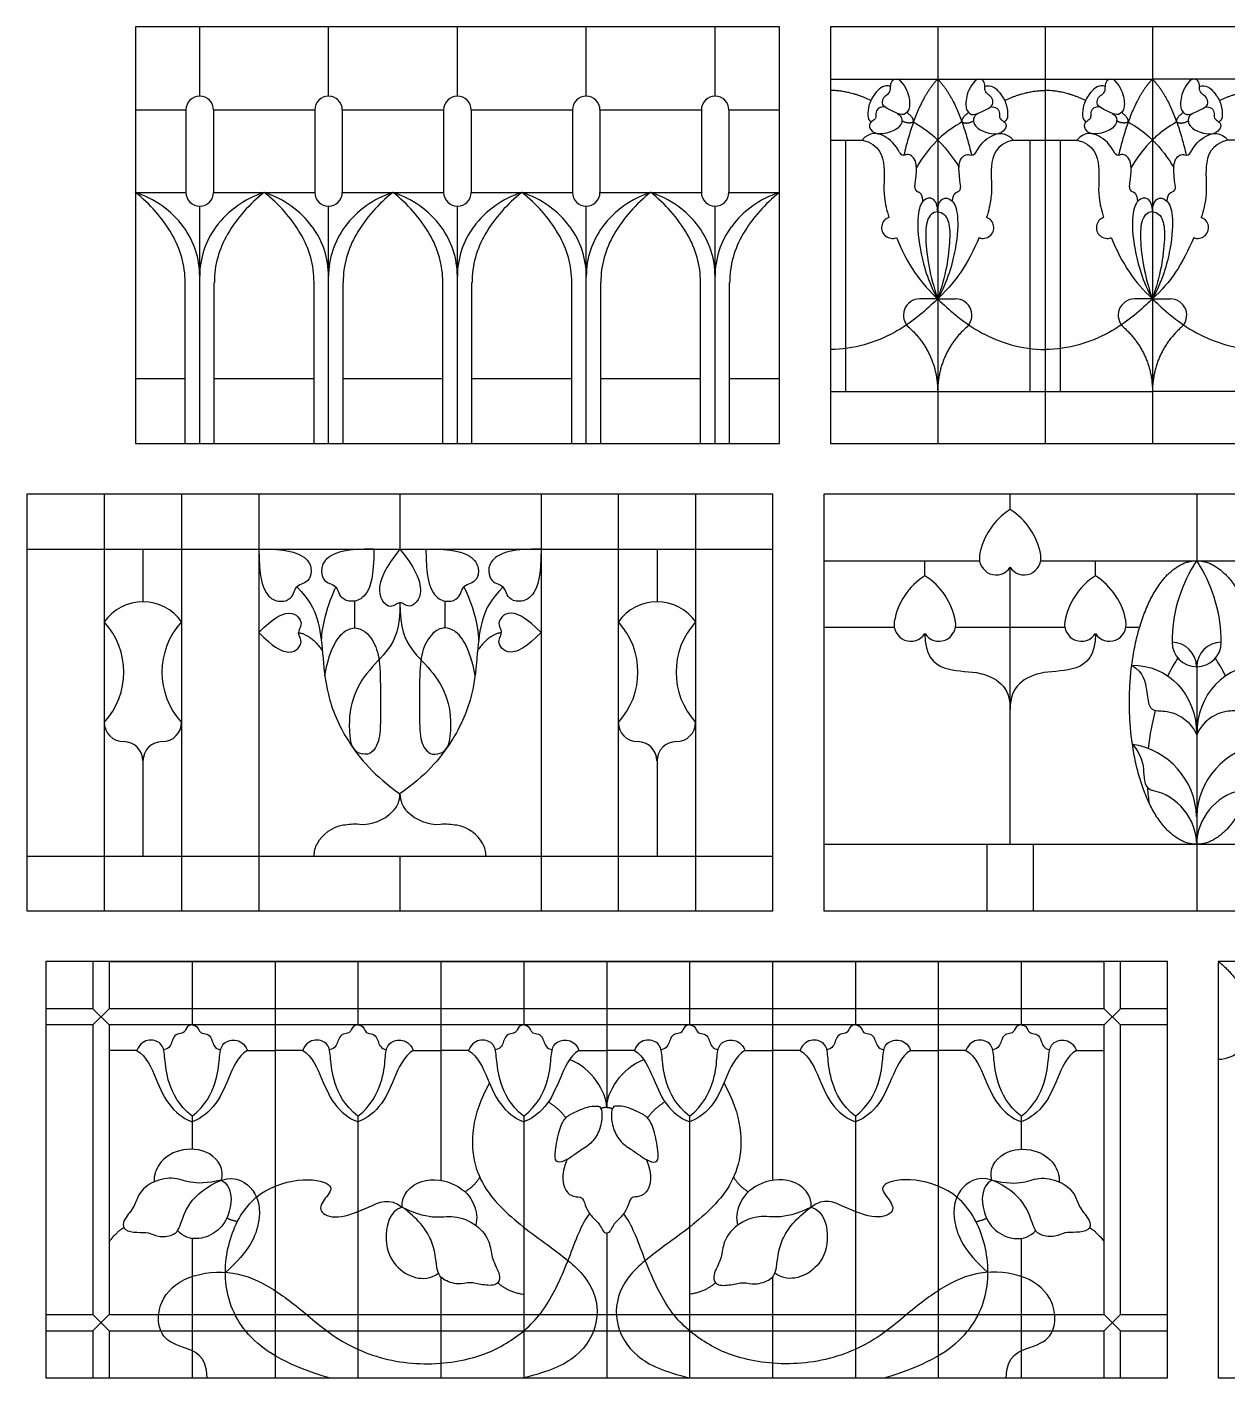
# Model space of a CAD drawing. Header units: millimetres. Extents: x -150 to 141, y -141 to 148.
# Drawn here: x -149.7 to -31.5, y 15.5 to 148.4 of the extents above; entities that cross this region are included whole.
import ezdxf

# ---------------------------------------------------------------- set-up
doc = ezdxf.new("R2010")
doc.units = ezdxf.units.MM
doc.header["$MEASUREMENT"] = 0
doc.layers.add('Layer 03', color=5, linetype='Continuous')

msp = doc.modelspace()

# ---------------------------------------------------------------- linework, layer by layer
at = {"layer": 'Layer 03'}
for p, q in [((-139.01, 148.37), (-139.01, 107.4)), ((-75.64, 148.37), (-139.01, 148.37)), ((-75.64, 107.4), (-75.64, 148.37)), ((-70.64, 148.37), (-70.64, 107.4)), ((-7.26, 148.37), (-70.64, 148.37)), ((-134.11, 107.4), (-134.11, 123.24)), ((-131.25, 107.4), (-131.25, 123.24)), ((-121.43, 107.4), (-121.43, 123.24)), ((-118.57, 107.4), (-118.57, 123.24)), ((-108.76, 107.4), (-108.76, 123.24)), ((-105.9, 107.4), (-105.9, 123.24)), ((-96.08, 107.4), (-96.08, 123.24)), ((-93.22, 107.4), (-93.22, 123.24)), ((-83.41, 107.4), (-83.41, 123.24)), ((-80.55, 107.4), (-80.55, 123.24)), ((-139.01, 107.4), (-75.64, 107.4)), ((-70.64, 107.4), (-7.26, 107.4)), ((-112.98, 102.4), (-112.98, 97.01)), ((-149.67, 97.01), (-76.29, 97.01)), ((-149.67, 66.81), (-76.29, 66.81)), ((-112.98, 66.81), (-112.98, 61.43)), ((-143.18, 56.43), (-143.18, 51.79)), ((-141.58, 56.43), (-141.58, 51.79)), ((-100.8, 56.43), (-100.8, 50.19)), ((-84.49, 56.43), (-84.49, 50.19)), ((-43.71, 51.79), (-43.71, 56.43)), ((-42.11, 51.79), (-42.11, 56.43)), ((-32.47, 56.43), (-32.47, 15.46)), ((79.7, 56.43), (-32.47, 56.43)), ((-143.18, 51.79), (-147.81, 51.79)), ((-43.71, 51.79), (-141.58, 51.79)), ((-37.47, 51.79), (-42.11, 51.79)), ((-143.18, 50.19), (-147.81, 50.19)), ((-143.18, 50.19), (-143.18, 21.69)), ((-43.71, 50.19), (-141.58, 50.19)), ((-141.58, 50.19), (-141.58, 21.69)), ((-43.71, 21.69), (-43.71, 50.19)), ((-42.11, 21.69), (-42.11, 50.19)), ((-37.47, 50.19), (-42.11, 50.19)), ((-147.81, 21.69), (-143.18, 21.69)), ((-141.58, 21.69), (-43.71, 21.69)), ((-42.11, 21.69), (-37.47, 21.69)), ((-147.81, 20.09), (-143.18, 20.09)), ((-143.18, 20.09), (-143.18, 15.46)), ((-141.58, 20.09), (-43.71, 20.09)), ((-141.58, 20.09), (-141.58, 15.46)), ((-43.71, 15.46), (-43.71, 20.09)), ((-42.11, 20.09), (-37.47, 20.09)), ((-42.11, 15.46), (-42.11, 20.09)), ((-32.47, 15.46), (79.7, 15.46))]:
    msp.add_line(p, q, dxfattribs=at)
for points in [[(-132.68, 141.57), (-132.68, 148.37)], [(-120, 141.57), (-120, 148.37)], [(-107.33, 141.57), (-107.33, 148.37)], [(-94.65, 141.57), (-94.65, 148.37)], [(-81.98, 141.57), (-81.98, 148.37)], [(-81.98, 141.57), (-81.98, 148.37)], [(-60.08, 148.37), (-60.08, 107.4)], [(-49.51, 148.37), (-49.51, 107.4)], [(-38.95, 148.37), (-38.95, 107.4)], [(-70.64, 143.24), (-38.95, 143.24)], [(-7.26, 143.24), (-38.95, 143.24)], [(-139.01, 140.22), (-134.03, 140.22)], [(-134.03, 140.22), (-134.03, 132.1)], [(-131.32, 140.22), (-126.34, 140.22)], [(-131.32, 140.22), (-131.32, 132.1)], [(-126.34, 140.22), (-121.35, 140.22)], [(-121.35, 140.22), (-121.35, 132.1)], [(-118.65, 140.22), (-118.65, 132.1)], [(-118.65, 140.22), (-113.66, 140.22)], [(-113.66, 140.22), (-108.68, 140.22)], [(-108.68, 140.22), (-108.68, 132.1)], [(-105.97, 140.22), (-105.97, 132.1)], [(-105.97, 140.22), (-100.99, 140.22)], [(-100.99, 140.22), (-96, 140.22)], [(-96, 140.22), (-96, 132.1)], [(-93.3, 140.22), (-93.3, 132.1)], [(-93.3, 140.22), (-88.31, 140.22)], [(-88.31, 140.22), (-83.33, 140.22)], [(-83.33, 140.22), (-83.33, 132.1)], [(-80.62, 140.22), (-80.62, 132.1)], [(-80.62, 140.22), (-75.64, 140.22)], [(-70.64, 137.25), (-67.51, 137.25)], [(-69.14, 137.25), (-69.14, 112.52)], [(-52.65, 137.25), (-46.38, 137.25)], [(-51.01, 137.25), (-51.01, 112.52)], [(-48.02, 137.25), (-48.02, 112.52)], [(-25.26, 137.25), (-31.52, 137.25)], [(-139.01, 132.1), (-134.03, 132.1)], [(-131.32, 132.1), (-126.34, 132.1)], [(-126.34, 132.1), (-121.35, 132.1)], [(-118.65, 132.1), (-113.66, 132.1)], [(-113.66, 132.1), (-108.68, 132.1)], [(-105.97, 132.1), (-100.99, 132.1)], [(-100.99, 132.1), (-96, 132.1)], [(-93.3, 132.1), (-88.31, 132.1)], [(-88.31, 132.1), (-83.33, 132.1)], [(-80.62, 132.1), (-75.64, 132.1)], [(-132.68, 107.4), (-132.68, 130.74)], [(-120, 107.4), (-120, 130.74)], [(-107.33, 107.4), (-107.33, 130.74)], [(-94.65, 107.4), (-94.65, 130.74)], [(-81.98, 107.4), (-81.98, 130.74)], [(-60.08, 121.62), (-61.84, 121.62)], [(-60.08, 121.62), (-58.32, 121.62)], [(-38.95, 121.62), (-40.71, 121.62)], [(-38.95, 121.62), (-37.19, 121.62)], [(-139.01, 113.78), (-134.11, 113.78)], [(-131.25, 113.78), (-126.34, 113.78)], [(-126.34, 113.78), (-121.43, 113.78)], [(-118.57, 113.78), (-113.66, 113.78)], [(-113.66, 113.78), (-108.76, 113.78)], [(-105.9, 113.78), (-100.99, 113.78)], [(-100.99, 113.78), (-96.08, 113.78)], [(-93.22, 113.78), (-88.31, 113.78)], [(-88.31, 113.78), (-83.41, 113.78)], [(-80.55, 113.78), (-75.64, 113.78)], [(-70.64, 112.52), (-38.95, 112.52)], [(-7.26, 112.52), (-38.95, 112.52)], [(-142.07, 102.4), (-142.07, 61.43)], [(-134.46, 102.4), (-134.46, 61.43)], [(-126.86, 102.4), (-126.86, 61.43)], [(-99.1, 102.4), (-99.1, 61.43)], [(-91.5, 102.4), (-91.5, 61.43)], [(-83.89, 102.4), (-83.89, 61.43)], [(-52.95, 100.91), (-52.95, 102.4)], [(-34.6, 102.4), (-34.6, 95.86)], [(-138.26, 97.01), (-138.26, 91.81)], [(-87.69, 97.01), (-87.69, 91.81)], [(-71.29, 95.86), (-55.96, 95.86)], [(-61.34, 94.37), (-61.34, 95.86)], [(-49.93, 95.86), (-19.28, 95.86)], [(-44.56, 94.37), (-44.56, 95.86)], [(-52.95, 67.96), (-52.95, 95.21)], [(-117.43, 89.25), (-117.43, 91.89)], [(-108.53, 89.25), (-108.53, 91.89)], [(-71.29, 89.33), (-64.35, 89.33)], [(-58.32, 89.33), (-47.57, 89.33)], [(-41.54, 89.33), (-40.21, 89.33)], [(-34.6, 85.44), (-34.6, 61.43)], [(-138.26, 76.16), (-138.26, 66.81)], [(-87.69, 76.16), (-87.69, 66.81)], [(-71.29, 67.96), (2.08, 67.96)], [(-55.23, 67.96), (-55.23, 61.43)], [(-50.67, 67.96), (-50.67, 61.43)], [(-141.58, 56.43), (-43.71, 56.43)], [(-133.42, 56.43), (-133.42, 50.19)], [(-125.27, 56.43), (-125.27, 15.46)], [(-117.11, 56.43), (-117.11, 50.19)], [(-108.96, 56.43), (-108.96, 34.9)], [(-92.64, 56.43), (-92.64, 42.07)], [(-76.33, 56.43), (-76.33, 34.9)], [(-68.18, 56.43), (-68.18, 50.19)], [(-60.02, 56.43), (-60.02, 15.46)], [(-51.86, 56.43), (-51.86, 50.19)], [(-143.18, 50.19), (-141.58, 51.79)], [(-143.18, 51.79), (-141.58, 50.19)], [(-43.71, 51.79), (-42.11, 50.19)], [(-43.71, 50.19), (-42.11, 51.79)], [(-138.86, 47.69), (-141.58, 47.69)], [(-127.99, 47.69), (-125.27, 47.69)], [(-122.55, 47.69), (-125.27, 47.69)], [(-111.68, 47.69), (-108.96, 47.69)], [(-106.23, 47.69), (-108.96, 47.69)], [(-95.37, 47.69), (-92.64, 47.69)], [(-89.92, 47.69), (-92.64, 47.69)], [(-79.05, 47.69), (-76.33, 47.69)], [(-73.61, 47.69), (-76.33, 47.69)], [(-62.74, 47.69), (-60.02, 47.69)], [(-57.3, 47.69), (-60.02, 47.69)], [(-46.43, 47.69), (-43.71, 47.69)], [(-133.42, 41.21), (-133.42, 37.95)], [(-117.11, 41.21), (-117.11, 15.46)], [(-100.8, 41.21), (-100.8, 21.69)], [(-84.49, 41.21), (-84.49, 21.69)], [(-68.18, 41.21), (-68.18, 15.46)], [(-51.86, 41.21), (-51.86, 37.95)], [(-92.64, 29.7), (-92.64, 15.46)], [(-133.42, 29.19), (-133.42, 15.46)], [(-51.86, 29.19), (-51.86, 15.46)], [(-108.96, 25.39), (-108.96, 15.46)], [(-76.33, 25.39), (-76.33, 15.46)], [(-143.18, 21.69), (-141.58, 20.09)], [(-143.18, 20.09), (-141.58, 21.69)], [(-100.8, 21.69), (-100.8, 20.09)], [(-84.49, 21.69), (-84.49, 20.09)], [(-43.71, 20.09), (-42.11, 21.69)], [(-43.71, 21.69), (-42.11, 20.09)], [(-100.8, 20.09), (-100.8, 15.46)], [(-84.49, 20.09), (-84.49, 15.46)]]:
    msp.add_lwpolyline(points, dxfattribs=at)
for points in [[(-149.67, 61.43), (-76.29, 61.43), (-76.29, 102.4), (-149.67, 102.4)], [(-71.29, 61.43), (2.08, 61.43), (2.08, 102.4), (-71.29, 102.4)], [(-147.81, 15.46), (-37.47, 15.46), (-37.47, 56.43), (-147.81, 56.43)]]:
    msp.add_lwpolyline(points, close=True, dxfattribs=at)
for centre, radius, start, end in [((-64.15, 142.7), 0.537, 43.148, 168.5443), ((-56, 142.7), 0.537, 11.4557, 136.852), ((-43.03, 142.7), 0.537, 43.148, 168.5443), ((-34.88, 142.7), 0.537, 11.4557, 136.852), ((-132.68, 140.22), 1.35, 0, 180), ((-120, 140.22), 1.35, 0, 180), ((-107.33, 140.22), 1.35, 0, 180), ((-94.65, 140.22), 1.35, 0, 180), ((-81.98, 140.22), 1.35, 0, 180), ((-65.8, 138.89), 1.03, 239.6242, 269.9914), ((-54.35, 138.89), 1.03, 270.0086, 300.3758), ((-44.68, 138.89), 1.03, 239.6242, 269.9914), ((-33.22, 138.89), 1.03, 270.0086, 300.3758), ((-63.41, 136.22), 0.467, 205.1331, 290.6371), ((-56.75, 136.22), 0.467, 249.3629, 334.8669), ((-42.28, 136.22), 0.467, 205.1331, 290.6371), ((-35.62, 136.22), 0.467, 249.3629, 334.8669), ((-141.85, 123.12), 9.41, 36.3785, 72.4538), ((-148.43, 120.22), 15.16, 30.8423, 51.6046), ((-132.68, 132.1), 1.35, 180, 0), ((-123.5, 123.12), 9.41, 107.5462, 143.6215), ((-116.92, 120.22), 15.16, 128.3954, 149.1577), ((-135.75, 120.22), 15.16, 30.8423, 51.6046), ((-129.18, 123.12), 9.41, 36.3785, 72.4538), ((-120, 132.1), 1.35, 180, 0), ((-110.83, 123.12), 9.41, 107.5462, 143.6215), ((-104.25, 120.22), 15.16, 128.3954, 149.1577), ((-123.08, 120.22), 15.16, 30.8423, 51.6046), ((-116.5, 123.12), 9.41, 36.3785, 72.4538), ((-107.33, 132.1), 1.35, 180, 0), ((-98.15, 123.12), 9.41, 107.5462, 143.6215), ((-91.57, 120.22), 15.16, 128.3954, 149.1577), ((-110.4, 120.22), 15.16, 30.8423, 51.6046), ((-103.83, 123.12), 9.41, 36.3785, 72.4538), ((-94.65, 132.1), 1.35, 180, 0), ((-85.48, 123.12), 9.41, 107.5462, 143.6215), ((-78.9, 120.22), 15.16, 128.3954, 149.1577), ((-97.73, 120.22), 15.16, 30.8423, 51.6046), ((-91.15, 123.12), 9.41, 36.3785, 72.4538), ((-81.98, 132.1), 1.35, 180, 0), ((-72.8, 123.12), 9.41, 107.5462, 143.6215), ((-66.22, 120.22), 15.16, 128.3954, 149.1577), ((-61.88, 132.59), 0.467, 171.3458, 252.5343), ((-58.28, 132.59), 0.467, 287.4657, 8.6542), ((-40.75, 132.59), 0.467, 171.3458, 252.5343), ((-37.15, 132.59), 0.467, 287.4657, 8.6542), ((-64.54, 128.63), 1.06, 109.0578, 291.8543), ((-55.62, 128.63), 1.06, 248.1457, 70.9422), ((-43.41, 128.63), 1.06, 109.0578, 291.8543), ((-34.49, 128.63), 1.06, 248.1457, 70.9422), ((-143.36, 123.24), 9.25, 360, 30.8422), ((-140.88, 123.84), 8.2, 360, 36.3785), ((-124.48, 123.84), 8.2, 143.6215, 180), ((-121.99, 123.24), 9.25, 149.1578, 180), ((-130.68, 123.24), 9.25, 360, 30.8422), ((-128.2, 123.84), 8.2, 360, 36.3785), ((-111.8, 123.84), 8.2, 143.6215, 180), ((-109.32, 123.24), 9.25, 149.1578, 180), ((-118.01, 123.24), 9.25, 360, 30.8422), ((-115.53, 123.84), 8.2, 360, 36.3785), ((-99.13, 123.84), 8.2, 143.6215, 180), ((-96.64, 123.24), 9.25, 149.1578, 180), ((-105.33, 123.24), 9.25, 360, 30.8422), ((-102.85, 123.84), 8.2, 360, 36.3785), ((-86.45, 123.84), 8.2, 143.6215, 180), ((-83.97, 123.24), 9.25, 149.1578, 180), ((-92.66, 123.24), 9.25, 360, 30.8422), ((-90.18, 123.84), 8.2, 360, 36.3785), ((-73.78, 123.84), 8.2, 143.6215, 180), ((-71.29, 123.24), 9.25, 149.1578, 180), ((-61.84, 120.01), 1.61, 90, 228.879), ((-58.32, 120.01), 1.61, 311.121, 90), ((-40.71, 120.01), 1.61, 90, 228.879), ((-37.19, 120.01), 1.61, 311.121, 90), ((-49.35, 95.24), 6.71, 122.4151, 169.9865), ((-56.55, 95.24), 6.71, 10.0135, 57.5849), ((-54.33, 96.12), 1.65, 169.9865, 326.7485), ((-51.57, 96.12), 1.65, 213.2515, 10.0135), ((-28.64, 91.62), 7.32, 144.5803, 148.523), ((-40.57, 91.62), 7.32, 31.477, 35.4197), ((-57.74, 88.71), 6.71, 122.4151, 169.9865), ((-64.93, 88.71), 6.71, 10.0135, 57.5849), ((-40.96, 88.71), 6.71, 122.4151, 169.9865), ((-48.16, 88.71), 6.71, 10.0135, 57.5849), ((-22.49, 87.85), 14.53, 148.523, 180), ((-46.72, 87.85), 14.53, 360, 31.477), ((-138.26, 87.17), 4.65, 35.1484, 144.8516), ((-87.69, 87.17), 4.65, 35.1484, 144.8516), ((-147.44, 84.9), 7.3, 317.4074, 42.5926), ((-129.09, 84.9), 7.3, 137.4074, 222.5926), ((-96.87, 84.9), 7.3, 317.4074, 42.5926), ((-78.52, 84.9), 7.3, 137.4074, 222.5926), ((-62.72, 89.59), 1.65, 169.9865, 326.7485), ((-59.96, 89.59), 1.65, 213.2515, 10.0135), ((-45.94, 89.59), 1.65, 169.9865, 326.7485), ((-43.18, 89.59), 1.65, 213.2515, 10.0135), ((-34.6, 87.85), 2.42, 180, 0), ((-37.05, 85.41), 2.44, 0.6583, 89.3417), ((-32.16, 85.41), 2.44, 90.6583, 179.3417), ((-140.17, 79.96), 1.9, 180, 270), ((-136.36, 79.96), 1.9, 270, 0), ((-89.6, 79.96), 1.9, 180, 270), ((-85.79, 79.96), 1.9, 270, 0), ((-140.17, 76.16), 1.9, 360, 90), ((-136.36, 76.16), 1.9, 90, 180), ((-116.39, 78.27), 1.46, 188.3812, 257.3406), ((-109.57, 78.27), 1.46, 282.6594, 351.6188), ((-89.6, 76.16), 1.9, 360, 90), ((-85.79, 76.16), 1.9, 90, 180), ((-41.99, 70.49), 7.38, 1.5951, 81.7729), ((-27.22, 70.49), 7.38, 98.2271, 178.4049), ((-38.72, 74.22), 0.989, 195.7941, 257.4983), ((-40.13, 67.86), 5.53, 1.0423, 77.4983), ((-29.08, 67.86), 5.53, 102.5017, 178.9577), ((-115.47, 72.93), 2.49, 315.2909, 0), ((-110.49, 72.93), 2.49, 180, 224.7091), ((-116.73, 74.18), 4.26, 266.7434, 315.2909), ((-109.23, 74.18), 4.26, 224.7091, 273.2566), ((-117.97, 66.26), 3.62, 99.6596, 151.0488), ((-117.38, 62.8), 7.13, 86.7434, 99.6596), ((-108.58, 62.8), 7.13, 80.3404, 93.2566), ((-107.99, 66.26), 3.62, 28.9512, 80.3404), ((-118.96, 66.81), 2.49, 151.0488, 180), ((-107, 66.81), 2.49, 360, 28.9512), ((-32.47, 49.92), 3.1, 270, 356.285)]:
    msp.add_arc(centre, radius, start, end, dxfattribs=at)
for points, degree in [([(-64.71, 142.52), (-65.3, 142.76), (-66.26, 141.95), (-66.9, 140.73), (-66.99, 139.56), (-66.88, 139.22), (-66.62, 139.02)], 3), ([(-60.08, 143.24), (-62.15, 141.12), (-63.41, 135.75)], 2), ([(-60.08, 143.24), (-58, 141.12), (-56.75, 135.75)], 2), ([(-55.45, 142.52), (-54.85, 142.76), (-53.89, 141.95), (-53.25, 140.73), (-53.17, 139.56), (-53.27, 139.22), (-53.53, 139.02)], 3), ([(-43.58, 142.52), (-44.18, 142.76), (-45.14, 141.95), (-45.78, 140.73), (-45.86, 139.56), (-45.75, 139.22), (-45.49, 139.02)], 3), ([(-38.95, 143.24), (-41.03, 141.12), (-42.28, 135.75)], 2), ([(-38.95, 143.24), (-36.87, 141.12), (-35.62, 135.75)], 2), ([(-34.32, 142.52), (-33.73, 142.76), (-32.77, 141.95), (-32.13, 140.73), (-32.04, 139.56), (-32.15, 139.22), (-32.41, 139.02)], 3), ([(-66.65, 141.15), (-68.79, 142.13), (-70.64, 142.13)], 2), ([(-53.5, 141.15), (-51.36, 142.13), (-49.51, 142.13)], 2), ([(-45.52, 141.15), (-47.67, 142.13), (-49.51, 142.13)], 2), ([(-32.38, 141.15), (-30.23, 142.13), (-28.39, 142.13)], 2), ([(-62.46, 139.03), (-62.43, 139.49), (-63.12, 139.95)], 2), ([(-57.69, 139.03), (-57.72, 139.49), (-57.03, 139.95)], 2), ([(-41.33, 139.03), (-41.31, 139.49), (-42, 139.95)], 2), ([(-36.57, 139.03), (-36.6, 139.49), (-35.91, 139.95)], 2), ([(-62.46, 139.03), (-62.93, 138.77), (-63.59, 139.13)], 2), ([(-57.69, 139.03), (-57.22, 138.77), (-56.56, 139.13)], 2), ([(-41.33, 139.03), (-41.81, 138.77), (-42.47, 139.13)], 2), ([(-36.57, 139.03), (-36.1, 138.77), (-35.43, 139.13)], 2), ([(-38.95, 137.25), (-39.8, 136.41), (-40.53, 135.43), (-41.05, 134.55)], 3), ([(-38.95, 137.25), (-38.1, 136.41), (-37.38, 135.43), (-36.86, 134.55)], 3), ([(-60.08, 130.17), (-60.08, 130.83), (-60.45, 131.67), (-61.56, 131.47), (-62.13, 130.05), (-62, 126.79), (-61.05, 123.33), (-60.08, 121.62)], 3), ([(-61.53, 131.21), (-61.56, 132), (-62.02, 132.14)], 2), ([(-60.08, 130.17), (-60.08, 130.83), (-59.71, 131.67), (-58.59, 131.47), (-58.02, 130.05), (-58.15, 126.79), (-59.11, 123.33), (-60.08, 121.62)], 3), ([(-58.62, 131.21), (-58.59, 132), (-58.14, 132.14)], 2), ([(-38.95, 130.17), (-38.95, 130.83), (-39.32, 131.67), (-40.43, 131.47), (-41.01, 130.05), (-40.88, 126.79), (-39.92, 123.33), (-38.95, 121.62)], 3), ([(-40.4, 131.21), (-40.43, 132), (-40.89, 132.14)], 2), ([(-38.95, 130.17), (-38.95, 130.83), (-38.58, 131.67), (-37.47, 131.47), (-36.9, 130.05), (-37.03, 126.79), (-37.98, 123.33), (-38.95, 121.62)], 3), ([(-37.5, 131.21), (-37.47, 132), (-37.01, 132.14)], 2), ([(-60.08, 130.17), (-60.61, 130.17), (-61.2, 129.48), (-61.32, 127.63), (-61, 124.72), (-60.48, 122.81), (-60.08, 121.62)], 3), ([(-60.08, 130.17), (-59.55, 130.17), (-58.95, 129.48), (-58.83, 127.63), (-59.15, 124.72), (-59.67, 122.81), (-60.08, 121.62)], 3), ([(-38.95, 130.17), (-39.48, 130.17), (-40.08, 129.48), (-40.19, 127.63), (-39.88, 124.72), (-39.36, 122.81), (-38.95, 121.62)], 3), ([(-38.95, 130.17), (-38.42, 130.17), (-37.82, 129.48), (-37.71, 127.63), (-38.03, 124.72), (-38.55, 122.81), (-38.95, 121.62)], 3), ([(-126.86, 97.01), (-124.13, 97.01), (-122.21, 96.34), (-121.59, 95.12), (-121.82, 93.95), (-122.55, 93.56), (-122.92, 93.48), (-123.12, 93.28)], 3), ([(-126.86, 97.01), (-126.86, 94.28), (-126.18, 92.36), (-124.97, 91.75), (-123.8, 91.98), (-123.41, 92.7), (-123.33, 93.07), (-123.12, 93.28)], 3), ([(-115.54, 97.01), (-118.28, 97.01), (-120.2, 96.34), (-120.81, 95.12), (-120.58, 93.95), (-119.85, 93.56), (-119.49, 93.48), (-119.28, 93.28)], 3), ([(-115.54, 97.01), (-115.54, 94.28), (-116.22, 92.36), (-117.43, 91.75), (-118.61, 91.98), (-119, 92.7), (-119.08, 93.07), (-119.28, 93.28)], 3), ([(-112.98, 97.01), (-114.49, 95.08), (-115.17, 93.24), (-114.84, 91.95), (-114.07, 91.28), (-113.45, 91.52), (-113.21, 91.73), (-112.98, 91.73)], 3), ([(-112.98, 97.01), (-111.47, 95.08), (-110.79, 93.24), (-111.12, 91.95), (-111.89, 91.28), (-112.51, 91.52), (-112.75, 91.73), (-112.98, 91.73)], 3), ([(-110.42, 97.01), (-110.42, 94.28), (-109.74, 92.36), (-108.53, 91.75), (-107.35, 91.98), (-106.96, 92.7), (-106.88, 93.07), (-106.68, 93.28)], 3), ([(-110.42, 97.01), (-107.68, 97.01), (-105.76, 96.34), (-105.15, 95.12), (-105.38, 93.95), (-106.11, 93.56), (-106.47, 93.48), (-106.68, 93.28)], 3), ([(-99.1, 97.01), (-101.83, 97.01), (-103.75, 96.34), (-104.36, 95.12), (-104.13, 93.95), (-103.41, 93.56), (-103.04, 93.48), (-102.84, 93.28)], 3), ([(-99.1, 97.01), (-99.1, 94.28), (-99.78, 92.36), (-100.99, 91.75), (-102.16, 91.98), (-102.55, 92.7), (-102.63, 93.07), (-102.84, 93.28)], 3), ([(-123.12, 93.28), (-121.91, 92.07), (-120.95, 90.22), (-120.57, 86.87), (-120.29, 82.79), (-118.4, 78.11), (-115.47, 74.67), (-112.98, 72.93)], 3), ([(-119.28, 93.28), (-120.14, 91.55), (-120.69, 89.39), (-120.72, 88.06)], 3), ([(-102.84, 93.28), (-104.05, 92.07), (-105.01, 90.22), (-105.39, 86.87), (-105.67, 82.79), (-107.56, 78.11), (-110.49, 74.67), (-112.98, 72.93)], 3), ([(-106.68, 93.28), (-105.82, 91.55), (-105.26, 89.39), (-105.24, 88.06)], 3), ([(-126.86, 88.79), (-125.43, 90.22), (-124.07, 90.87), (-123.12, 90.56), (-122.62, 89.82), (-122.8, 89.24), (-122.95, 89.01), (-122.95, 88.79)], 3), ([(-99.1, 88.79), (-100.53, 90.22), (-101.89, 90.87), (-102.84, 90.56), (-103.34, 89.82), (-103.16, 89.24), (-103.01, 89.01), (-103.01, 88.79)], 3), ([(-126.86, 88.79), (-125.43, 87.36), (-124.07, 86.71), (-123.12, 87.02), (-122.62, 87.76), (-122.8, 88.34), (-122.95, 88.57), (-122.95, 88.79)], 3), ([(-122.95, 88.79), (-121.64, 88.56), (-120.61, 86.99)], 2), ([(-103.01, 88.79), (-104.32, 88.56), (-105.35, 86.99)], 2), ([(-99.1, 88.79), (-100.53, 87.36), (-101.89, 86.71), (-102.84, 87.02), (-103.34, 87.76), (-103.16, 88.34), (-103.01, 88.57), (-103.01, 88.79)], 3), ([(-61.34, 88.68), (-61.34, 86.52), (-59.59, 84.91), (-56.12, 85.06), (-53.59, 83.94), (-52.95, 82.43), (-52.95, 81.21)], 3), ([(-44.56, 88.68), (-44.56, 86.52), (-46.31, 84.91), (-49.77, 85.06), (-52.31, 83.94), (-52.95, 82.43), (-52.95, 81.21)], 3), ([(-40.99, 85.58), (-37.43, 85.61), (-34.61, 82.8), (-34.6, 78.72)], 3), ([(-40.99, 85.58), (-39.79, 84.85), (-39.5, 82.97), (-39.34, 81.45), (-38.68, 81.01), (-37.26, 81.17), (-35.23, 80.13), (-34.6, 78.72)], 3), ([(-37.43, 84.51), (-37.08, 85.26), (-36.73, 85.85), (-36.43, 86.27)], 3), ([(-28.22, 85.58), (-31.78, 85.61), (-34.6, 82.8), (-34.6, 78.72)], 3), ([(-28.22, 85.58), (-29.42, 84.85), (-29.7, 82.97), (-29.87, 81.45), (-30.53, 81.01), (-31.95, 81.17), (-33.97, 80.13), (-34.6, 78.72)], 3), ([(-31.78, 84.51), (-32.13, 85.26), (-32.48, 85.85), (-32.78, 86.27)], 3), ([(-39.33, 77.38), (-39.2, 78.73), (-38.95, 79.99), (-38.64, 81.13)], 3), ([(-39.25, 71.97), (-39.32, 72.49), (-39.37, 73), (-39.41, 73.51)], 3), ([(-32.47, 56.43), (-31.06, 55.34), (-30.3, 53.94)], 2), ([(-133.42, 50.19), (-133.85, 50.19), (-134.09, 49.61), (-134.37, 49.32), (-135.06, 49.34), (-135.41, 48.67), (-135.62, 47.87), (-136.23, 47.75)], 3), ([(-133.42, 50.19), (-133, 50.19), (-132.76, 49.61), (-132.48, 49.32), (-131.79, 49.34), (-131.44, 48.67), (-131.23, 47.87), (-130.62, 47.75)], 3), ([(-117.11, 50.19), (-117.54, 50.19), (-117.78, 49.61), (-118.06, 49.32), (-118.74, 49.34), (-119.09, 48.67), (-119.31, 47.87), (-119.92, 47.75)], 3), ([(-117.11, 50.19), (-116.68, 50.19), (-116.45, 49.61), (-116.17, 49.32), (-115.48, 49.34), (-115.13, 48.67), (-114.91, 47.87), (-114.31, 47.75)], 3), ([(-100.8, 50.19), (-101.23, 50.19), (-101.46, 49.61), (-101.75, 49.32), (-102.43, 49.34), (-102.78, 48.67), (-103, 47.87), (-103.6, 47.75)], 3), ([(-100.8, 50.19), (-100.37, 50.19), (-100.14, 49.61), (-99.85, 49.32), (-99.17, 49.34), (-98.82, 48.67), (-98.6, 47.87), (-98, 47.75)], 3), ([(-84.49, 50.19), (-84.92, 50.19), (-85.15, 49.61), (-85.43, 49.32), (-86.12, 49.34), (-86.47, 48.67), (-86.69, 47.87), (-87.29, 47.75)], 3), ([(-84.49, 50.19), (-84.06, 50.19), (-83.82, 49.61), (-83.54, 49.32), (-82.86, 49.34), (-82.51, 48.67), (-82.29, 47.87), (-81.68, 47.75)], 3), ([(-68.18, 50.19), (-68.6, 50.19), (-68.84, 49.61), (-69.12, 49.32), (-69.81, 49.34), (-70.16, 48.67), (-70.37, 47.87), (-70.98, 47.75)], 3), ([(-68.18, 50.19), (-67.75, 50.19), (-67.51, 49.61), (-67.23, 49.32), (-66.54, 49.34), (-66.19, 48.67), (-65.98, 47.87), (-65.37, 47.75)], 3), ([(-51.86, 50.19), (-52.29, 50.19), (-52.53, 49.61), (-52.81, 49.32), (-53.49, 49.34), (-53.84, 48.67), (-54.06, 47.87), (-54.67, 47.75)], 3), ([(-51.86, 50.19), (-51.43, 50.19), (-51.2, 49.61), (-50.92, 49.32), (-50.23, 49.34), (-49.88, 48.67), (-49.66, 47.87), (-49.06, 47.75)], 3), ([(-133.42, 41.21), (-134.78, 42.31), (-135.9, 44.6), (-136.13, 47.04), (-136.24, 48.36), (-137.64, 48.94), (-138.58, 48.36), (-138.86, 47.69)], 3), ([(-133.42, 41.21), (-132.07, 42.31), (-130.95, 44.6), (-130.72, 47.04), (-130.61, 48.36), (-129.21, 48.94), (-128.27, 48.36), (-127.99, 47.69)], 3), ([(-117.11, 41.21), (-118.47, 42.31), (-119.59, 44.6), (-119.82, 47.04), (-119.92, 48.36), (-121.32, 48.94), (-122.27, 48.36), (-122.55, 47.69)], 3), ([(-117.11, 41.21), (-115.76, 42.31), (-114.64, 44.6), (-114.41, 47.04), (-114.3, 48.36), (-112.9, 48.94), (-111.96, 48.36), (-111.68, 47.69)], 3), ([(-100.8, 41.21), (-102.15, 42.31), (-103.27, 44.6), (-103.5, 47.04), (-103.61, 48.36), (-105.01, 48.94), (-105.95, 48.36), (-106.23, 47.69)], 3), ([(-100.8, 41.21), (-99.45, 42.31), (-98.33, 44.6), (-98.1, 47.04), (-97.99, 48.36), (-96.59, 48.94), (-95.65, 48.36), (-95.37, 47.69)], 3), ([(-84.49, 41.21), (-85.84, 42.31), (-86.96, 44.6), (-87.19, 47.04), (-87.3, 48.36), (-88.7, 48.94), (-89.64, 48.36), (-89.92, 47.69)], 3), ([(-84.49, 41.21), (-83.13, 42.31), (-82.01, 44.6), (-81.78, 47.04), (-81.68, 48.36), (-80.28, 48.94), (-79.33, 48.36), (-79.05, 47.69)], 3), ([(-68.18, 41.21), (-69.53, 42.31), (-70.65, 44.6), (-70.88, 47.04), (-70.99, 48.36), (-72.39, 48.94), (-73.33, 48.36), (-73.61, 47.69)], 3), ([(-68.18, 41.21), (-66.82, 42.31), (-65.7, 44.6), (-65.47, 47.04), (-65.36, 48.36), (-63.96, 48.94), (-63.02, 48.36), (-62.74, 47.69)], 3), ([(-51.86, 41.21), (-53.22, 42.31), (-54.34, 44.6), (-54.57, 47.04), (-54.67, 48.36), (-56.07, 48.94), (-57.02, 48.36), (-57.3, 47.69)], 3), ([(-51.86, 41.21), (-50.51, 42.31), (-49.39, 44.6), (-49.16, 47.04), (-49.05, 48.36), (-47.65, 48.94), (-46.71, 48.36), (-46.43, 47.69)], 3), ([(-138.86, 47.69), (-137.9, 47.08), (-136.96, 44.84), (-135.74, 41.97), (-133.96, 40.8), (-133.42, 40.67)], 3), ([(-127.99, 47.69), (-128.95, 47.08), (-129.89, 44.84), (-131.11, 41.97), (-132.89, 40.8), (-133.42, 40.67)], 3), ([(-122.55, 47.69), (-121.59, 47.08), (-120.65, 44.84), (-119.43, 41.97), (-117.64, 40.8), (-117.11, 40.67)], 3), ([(-111.68, 47.69), (-112.64, 47.08), (-113.58, 44.84), (-114.8, 41.97), (-116.58, 40.8), (-117.11, 40.67)], 3), ([(-106.23, 47.69), (-105.28, 47.08), (-104.34, 44.84), (-103.11, 41.97), (-101.33, 40.8), (-100.8, 40.67)], 3), ([(-95.37, 47.69), (-96.32, 47.08), (-97.26, 44.84), (-98.49, 41.97), (-100.27, 40.8), (-100.8, 40.67)], 3), ([(-92.64, 42.07), (-92.64, 43.54), (-94.06, 45.94), (-96.29, 46.78)], 3), ([(-92.64, 42.07), (-92.64, 43.54), (-91.23, 45.94), (-89, 46.78)], 3), ([(-89.92, 47.69), (-88.96, 47.08), (-88.02, 44.84), (-86.8, 41.97), (-85.02, 40.8), (-84.49, 40.67)], 3), ([(-79.05, 47.69), (-80.01, 47.08), (-80.95, 44.84), (-82.17, 41.97), (-83.95, 40.8), (-84.49, 40.67)], 3), ([(-73.61, 47.69), (-72.65, 47.08), (-71.71, 44.84), (-70.49, 41.97), (-68.71, 40.8), (-68.18, 40.67)], 3), ([(-62.74, 47.69), (-63.7, 47.08), (-64.64, 44.84), (-65.86, 41.97), (-67.64, 40.8), (-68.18, 40.67)], 3), ([(-57.3, 47.69), (-56.34, 47.08), (-55.4, 44.84), (-54.18, 41.97), (-52.4, 40.8), (-51.86, 40.67)], 3), ([(-46.43, 47.69), (-47.39, 47.08), (-48.33, 44.84), (-49.55, 41.97), (-51.33, 40.8), (-51.86, 40.67)], 3), ([(-104.18, 44.48), (-105.96, 41.28), (-106.29, 35.91), (-102.51, 31.38), (-97.4, 27.87), (-93.98, 24.98), (-93.17, 21.05), (-95.31, 17.3), (-98.37, 16.08), (-100.8, 15.46)], 3), ([(-81.11, 44.48), (-79.33, 41.28), (-79, 35.91), (-82.78, 31.38), (-87.88, 27.87), (-91.31, 24.98), (-92.11, 21.05), (-89.98, 17.3), (-86.92, 16.08), (-84.49, 15.46)], 3), ([(-98.39, 42.61), (-97.44, 42.07), (-96.65, 41.06)], 2), ([(-86.9, 42.61), (-87.85, 42.07), (-88.64, 41.06)], 2), ([(-93.71, 42.21), (-93.92, 42.21), (-94.5, 42.21), (-95.64, 41.64), (-96.7, 41.21), (-97.33, 39.98), (-97.74, 37.63), (-97.75, 36.59), (-96.79, 36.75), (-96.03, 37.27), (-95.1, 37.93), (-94.05, 38.56), (-93.22, 39.97), (-93.05, 41.51), (-93.25, 42.19), (-93.5, 42.21), (-93.71, 42.21)], 3), ([(-92.64, 42.07), (-93.03, 42.07), (-93.2, 41.95)], 2), ([(-92.64, 42.07), (-92.26, 42.07), (-92.09, 41.95)], 2), ([(-91.58, 42.21), (-91.37, 42.21), (-90.78, 42.21), (-89.65, 41.64), (-88.58, 41.21), (-87.96, 39.98), (-87.55, 37.63), (-87.53, 36.59), (-88.5, 36.75), (-89.26, 37.27), (-90.19, 37.93), (-91.24, 38.56), (-92.07, 39.97), (-92.24, 41.51), (-92.04, 42.19), (-91.79, 42.21), (-91.58, 42.21)], 3), ([(-96.55, 36.93), (-97.18, 35.36), (-96.76, 33.52), (-95.54, 33.25), (-94.94, 33.25), (-94.74, 32.21), (-94.09, 31.25), (-93.25, 30.63), (-92.96, 29.7), (-92.64, 29.7)], 3), ([(-88.74, 36.93), (-88.11, 35.36), (-88.53, 33.52), (-89.75, 33.25), (-90.34, 33.25), (-90.55, 32.21), (-91.2, 31.25), (-92.04, 30.63), (-92.33, 29.7), (-92.64, 29.7)], 3), ([(-130.55, 34.93), (-129.04, 35.39), (-127.08, 34.04), (-126.47, 31.1), (-127.78, 27.88), (-130.15, 25.85)], 3), ([(-119.93, 15.46), (-123.83, 16.63), (-128.36, 19.2), (-130.56, 24.51), (-129.78, 29.96), (-127.03, 34.02), (-122.21, 35.31), (-119.2, 34.43), (-120.39, 33.13), (-121.17, 31.84), (-119.3, 30.95), (-116.03, 32.2), (-114.01, 33.28), (-112.75, 32.26)], 3), ([(-105.13, 35.23), (-105.65, 34.31), (-106.58, 33.78)], 2), ([(-80.16, 35.23), (-79.63, 34.31), (-78.7, 33.78)], 2), ([(-65.36, 15.46), (-61.45, 16.63), (-56.93, 19.2), (-54.73, 24.51), (-55.5, 29.96), (-58.25, 34.02), (-63.08, 35.31), (-66.09, 34.43), (-64.9, 33.13), (-64.12, 31.84), (-65.99, 30.95), (-69.25, 32.2), (-71.27, 33.28), (-72.54, 32.26)], 3), ([(-54.74, 34.93), (-56.25, 35.39), (-58.21, 34.04), (-58.82, 31.1), (-57.5, 27.88), (-55.14, 25.85)], 3), ([(-131.94, 15.46), (-131.94, 17.71), (-134.61, 18.5), (-136.65, 19.45), (-136.99, 22.62), (-134.61, 25.5), (-129.7, 26.19), (-126.08, 24.75), (-122.56, 22.12), (-118.75, 18.7), (-112.7, 16.57), (-106.1, 17.02), (-101.87, 19.03), (-98.58, 21.97), (-96.22, 27.38), (-95.13, 30.6), (-94.31, 31.61)], 3), ([(-128.98, 30.82), (-129.7, 31.02), (-130.01, 31.18)], 2), ([(-53.35, 15.46), (-53.35, 17.71), (-50.67, 18.5), (-48.64, 19.45), (-48.29, 22.62), (-50.67, 25.5), (-55.58, 26.19), (-59.2, 24.75), (-62.73, 22.12), (-66.54, 18.7), (-72.59, 16.57), (-79.19, 17.02), (-83.42, 19.03), (-86.71, 21.97), (-89.06, 27.38), (-90.15, 30.6), (-90.98, 31.61)], 3), ([(-56.31, 30.82), (-55.58, 31.02), (-55.27, 31.18)], 2), ([(-140.13, 30.24), (-140.7, 29.98), (-141.58, 28.9)], 2), ([(-45.15, 30.24), (-44.59, 29.98), (-43.71, 28.9)], 2), ([(-103.34, 24.82), (-102.37, 23.92), (-100.8, 23.69)], 2), ([(-81.94, 24.82), (-82.92, 23.92), (-84.49, 23.69)], 2)]:
    msp.add_open_spline(points, degree=degree, dxfattribs=at)
for points, knots in [([(-63.76, 143.07), (-63.18, 142.45), (-62.76, 141.16), (-62.87, 140.03), (-63.58, 139.6), (-64.45, 140.08), (-65.28, 140.43), (-65.58, 140.84), (-65.43, 141.49), (-64.93, 141.76), (-64.67, 142.15), (-64.72, 142.6), (-64.68, 142.81)], [0.08678, 0.08678, 0.08678, 0.08678, 1.033286, 2.066573, 3.099859, 4.133146, 5.166432, 6.199719, 7.233005, 8.266292, 9.299578, 9.943695, 9.943695, 9.943695, 9.943695]), ([(-56.39, 143.07), (-56.97, 142.45), (-57.39, 141.16), (-57.28, 140.03), (-56.58, 139.6), (-55.7, 140.08), (-54.88, 140.43), (-54.57, 140.84), (-54.72, 141.49), (-55.23, 141.76), (-55.48, 142.15), (-55.43, 142.6), (-55.47, 142.81)], [0.08678, 0.08678, 0.08678, 0.08678, 1.033286, 2.066573, 3.099859, 4.133146, 5.166432, 6.199719, 7.233005, 8.266292, 9.299578, 9.943695, 9.943695, 9.943695, 9.943695]), ([(-42.64, 143.07), (-42.06, 142.45), (-41.63, 141.16), (-41.75, 140.03), (-42.45, 139.6), (-43.33, 140.08), (-44.15, 140.43), (-44.46, 140.84), (-44.31, 141.49), (-43.8, 141.76), (-43.55, 142.15), (-43.6, 142.6), (-43.55, 142.81)], [0.08678, 0.08678, 0.08678, 0.08678, 1.033286, 2.066573, 3.099859, 4.133146, 5.166432, 6.199719, 7.233005, 8.266292, 9.299578, 9.943695, 9.943695, 9.943695, 9.943695]), ([(-35.27, 143.07), (-35.85, 142.45), (-36.27, 141.16), (-36.16, 140.03), (-35.45, 139.6), (-34.58, 140.08), (-33.75, 140.43), (-33.44, 140.84), (-33.6, 141.49), (-34.1, 141.76), (-34.36, 142.15), (-34.31, 142.6), (-34.35, 142.81)], [0.08678, 0.08678, 0.08678, 0.08678, 1.033286, 2.066573, 3.099859, 4.133146, 5.166432, 6.199719, 7.233005, 8.266292, 9.299578, 9.943695, 9.943695, 9.943695, 9.943695]), ([(-65.25, 140.48), (-65.61, 140.58), (-66.15, 140.25), (-66.15, 139.72), (-66.15, 139.3), (-66.72, 139.02), (-66.87, 138.59), (-66.64, 138.18), (-66.33, 138)], [0, 0, 0, 0, 0.728783, 1.457566, 2.186348, 2.915131, 3.643914, 4.254128, 4.254128, 4.254128, 4.254128]), ([(-64.04, 139.87), (-63.58, 139.6), (-63.51, 138.94), (-64.07, 138.25), (-65.12, 137.86), (-65.8, 137.86)], [0, 0, 0, 0, 1.431811, 2.863622, 4.220778, 4.220778, 4.220778, 4.220778]), ([(-56.11, 139.87), (-56.58, 139.6), (-56.64, 138.94), (-56.08, 138.25), (-55.03, 137.86), (-54.35, 137.86)], [0, 0, 0, 0, 1.431811, 2.863622, 4.220778, 4.220778, 4.220778, 4.220778]), ([(-54.9, 140.48), (-54.54, 140.58), (-54.01, 140.25), (-54.01, 139.72), (-54.01, 139.3), (-53.43, 139.02), (-53.28, 138.59), (-53.51, 138.18), (-53.83, 138)], [0, 0, 0, 0, 0.728783, 1.457566, 2.186348, 2.915131, 3.643914, 4.254128, 4.254128, 4.254128, 4.254128]), ([(-44.13, 140.48), (-44.48, 140.58), (-45.02, 140.25), (-45.02, 139.72), (-45.02, 139.3), (-45.59, 139.02), (-45.74, 138.59), (-45.51, 138.18), (-45.2, 138)], [0, 0, 0, 0, 0.728783, 1.457566, 2.186348, 2.915131, 3.643914, 4.254128, 4.254128, 4.254128, 4.254128]), ([(-42.92, 139.87), (-42.45, 139.6), (-42.39, 138.94), (-42.95, 138.25), (-44, 137.86), (-44.68, 137.86)], [0, 0, 0, 0, 1.431811, 2.863622, 4.220778, 4.220778, 4.220778, 4.220778]), ([(-34.99, 139.87), (-35.45, 139.6), (-35.52, 138.94), (-34.96, 138.25), (-33.91, 137.86), (-33.22, 137.86)], [0, 0, 0, 0, 1.431811, 2.863622, 4.220778, 4.220778, 4.220778, 4.220778]), ([(-33.78, 140.48), (-33.42, 140.58), (-32.88, 140.25), (-32.88, 139.72), (-32.88, 139.3), (-32.31, 139.02), (-32.16, 138.59), (-32.39, 138.18), (-32.7, 138)], [0, 0, 0, 0, 0.728783, 1.457566, 2.186348, 2.915131, 3.643914, 4.254128, 4.254128, 4.254128, 4.254128]), ([(-62.46, 139.03), (-61.68, 138.57), (-59.93, 137.35), (-58.56, 135.54), (-57.98, 134.55)], [1.678158, 1.678158, 1.678158, 1.678158, 4.410273, 8.820547, 8.820547, 8.820547, 8.820547]), ([(-57.69, 139.03), (-58.48, 138.57), (-60.23, 137.35), (-61.59, 135.54), (-62.17, 134.55)], [1.678158, 1.678158, 1.678158, 1.678158, 4.410273, 8.820547, 8.820547, 8.820547, 8.820547]), ([(-41.33, 139.03), (-40.55, 138.57), (-39.76, 138.02), (-39.06, 137.35), (-38.95, 137.25)], [1.678158, 1.678158, 1.678158, 1.678158, 4.410273, 4.891318, 4.891318, 4.891318, 4.891318]), ([(-36.57, 139.03), (-37.35, 138.57), (-38.14, 138.02), (-38.85, 137.35), (-38.95, 137.25)], [1.678158, 1.678158, 1.678158, 1.678158, 4.410273, 4.891318, 4.891318, 4.891318, 4.891318]), ([(-63.83, 136.02), (-64.19, 136.79), (-65.49, 137.98), (-66.76, 138.06), (-67.51, 137.25)], [-5.490057, -5.490057, -5.490057, -5.490057, -3.017787, 0, 0, 0, 0]), ([(-67.51, 137.25), (-65.8, 136.82), (-65.12, 134.55), (-65.53, 132.17), (-65.1, 130.32), (-64.88, 129.63)], [0, 0, 0, 0, 4.72129, 9.44258, 12.060925, 12.060925, 12.060925, 12.060925]), ([(-56.32, 136.02), (-55.96, 136.79), (-54.67, 137.98), (-53.39, 138.06), (-52.65, 137.25)], [-5.490057, -5.490057, -5.490057, -5.490057, -3.017787, 0, 0, 0, 0]), ([(-52.65, 137.25), (-54.35, 136.82), (-55.04, 134.55), (-54.62, 132.17), (-55.06, 130.32), (-55.27, 129.63)], [0, 0, 0, 0, 4.72129, 9.44258, 12.060925, 12.060925, 12.060925, 12.060925]), ([(-42.7, 136.02), (-43.07, 136.79), (-44.36, 137.98), (-45.64, 138.06), (-46.38, 137.25)], [-5.490057, -5.490057, -5.490057, -5.490057, -3.017787, 0, 0, 0, 0]), ([(-46.38, 137.25), (-44.68, 136.82), (-43.99, 134.55), (-44.41, 132.17), (-43.97, 130.32), (-43.76, 129.63)], [0, 0, 0, 0, 4.72129, 9.44258, 12.060925, 12.060925, 12.060925, 12.060925]), ([(-35.2, 136.02), (-34.84, 136.79), (-33.54, 137.98), (-32.26, 138.06), (-31.52, 137.25)], [-5.490057, -5.490057, -5.490057, -5.490057, -3.017787, 0, 0, 0, 0]), ([(-31.52, 137.25), (-33.22, 136.82), (-33.91, 134.55), (-33.5, 132.17), (-33.93, 130.32), (-34.15, 129.63)], [0, 0, 0, 0, 4.72129, 9.44258, 12.060925, 12.060925, 12.060925, 12.060925]), ([(-62.34, 132.66), (-62.09, 134.31), (-62.16, 135.49), (-62.92, 135.9), (-63.24, 135.78)], [-5.502958, -5.502958, -5.502958, -5.502958, -2.87641, -0.827661, -0.827661, -0.827661, -0.827661]), ([(-57.81, 132.66), (-58.07, 134.31), (-57.99, 135.49), (-57.24, 135.9), (-56.91, 135.78)], [-5.502958, -5.502958, -5.502958, -5.502958, -2.87641, -0.827661, -0.827661, -0.827661, -0.827661]), ([(-41.21, 132.66), (-40.96, 134.31), (-41.04, 135.49), (-41.79, 135.9), (-42.12, 135.78)], [-5.502958, -5.502958, -5.502958, -5.502958, -2.87641, -0.827661, -0.827661, -0.827661, -0.827661]), ([(-36.69, 132.66), (-36.94, 134.31), (-36.87, 135.49), (-36.11, 135.9), (-35.79, 135.78)], [-5.502958, -5.502958, -5.502958, -5.502958, -2.87641, -0.827661, -0.827661, -0.827661, -0.827661]), ([(-56.01, 127.65), (-56.52, 126.44), (-57.81, 123.93), (-60.08, 121.55), (-63.96, 118.06), (-68.32, 116.64), (-70.64, 116.64)], [14.500158, 14.500158, 14.500158, 14.500158, 18.885159, 23.606449, 28.327739, 33.049029, 33.049029, 33.049029, 33.049029]), ([(-64.14, 127.65), (-63.63, 126.44), (-62.35, 123.93), (-60.08, 121.55), (-56.2, 118.06), (-51.83, 116.64), (-49.51, 116.64)], [14.500158, 14.500158, 14.500158, 14.500158, 18.885159, 23.606449, 28.327739, 33.049029, 33.049029, 33.049029, 33.049029]), ([(-43.02, 127.65), (-42.51, 126.44), (-41.28, 124.04), (-39.86, 122.5), (-38.95, 121.62)], [14.500158, 14.500158, 14.500158, 14.500158, 18.885159, 23.203909, 23.203909, 23.203909, 23.203909]), ([(-34.89, 127.65), (-35.4, 126.44), (-36.62, 124.04), (-38.04, 122.5), (-38.95, 121.62)], [14.500158, 14.500158, 14.500158, 14.500158, 18.885159, 23.203909, 23.203909, 23.203909, 23.203909]), ([(-38.95, 121.62), (-39.04, 121.54), (-40.13, 120.48), (-42.83, 118.06), (-47.2, 116.64), (-49.51, 116.64)], [23.203909, 23.203909, 23.203909, 23.203909, 23.606449, 28.327739, 33.049029, 33.049029, 33.049029, 33.049029]), ([(-38.95, 121.62), (-38.87, 121.54), (-37.77, 120.48), (-35.07, 118.06), (-30.71, 116.64), (-28.39, 116.64)], [23.203909, 23.203909, 23.203909, 23.203909, 23.606449, 28.327739, 33.049029, 33.049029, 33.049029, 33.049029]), ([(-112.98, 91.73), (-112.98, 89.2), (-113.94, 87.02), (-116.4, 84.9), (-117.91, 82.04), (-118.05, 79.57), (-117.83, 78.06)], [0, 0, 0, 0, 3.548752, 7.097503, 10.646255, 13.952308, 13.952308, 13.952308, 13.952308]), ([(-112.98, 91.73), (-112.98, 89.2), (-112.02, 87.02), (-109.56, 84.9), (-108.05, 82.04), (-107.91, 79.57), (-108.13, 78.06)], [0, 0, 0, 0, 3.548752, 7.097503, 10.646255, 13.952308, 13.952308, 13.952308, 13.952308]), ([(-120.37, 84.55), (-119.88, 87.42), (-118.07, 89.79), (-116.04, 88.85), (-115.06, 86.93), (-114.88, 84.53), (-114.88, 79.38), (-115.04, 77.82), (-115.89, 76.67), (-116.71, 76.85)], [0, 0, 0, 0, 2.904836, 5.809672, 8.714508, 11.619344, 14.52418, 17.429016, 19.801246, 19.801246, 19.801246, 19.801246]), ([(-105.59, 84.55), (-106.08, 87.42), (-107.89, 89.79), (-109.92, 88.85), (-110.9, 86.93), (-111.08, 84.53), (-111.08, 79.38), (-110.92, 77.82), (-110.07, 76.67), (-109.25, 76.85)], [0, 0, 0, 0, 2.904836, 5.809672, 8.714508, 11.619344, 14.52418, 17.429016, 19.801246, 19.801246, 19.801246, 19.801246]), ([(-40.93, 77.8), (-39.93, 76.65), (-39.82, 75.26), (-39.77, 74.3), (-39.67, 73.95)], [0, 0, 0, 0, 2.228019, 3.633731, 3.633731, 3.633731, 3.633731]), ([(-130.55, 34.93), (-130.2, 35.95), (-131.47, 38.01), (-134.92, 38.06), (-136.72, 36.71), (-137.2, 35.39), (-137.17, 34.75)], [0, 0, 0, 0, 3.123817, 6.247634, 9.371452, 11.903214, 11.903214, 11.903214, 11.903214]), ([(-54.74, 34.93), (-55.09, 35.95), (-53.81, 38.01), (-50.36, 38.06), (-48.57, 36.71), (-48.08, 35.39), (-48.12, 34.75)], [0, 0, 0, 0, 3.123817, 6.247634, 9.371452, 11.903214, 11.903214, 11.903214, 11.903214]), ([(-130.55, 34.93), (-131.98, 34.58), (-133.78, 34.61), (-135.26, 35.31), (-137.64, 34.76), (-138.85, 33.37), (-139.09, 32.21), (-140.23, 31.01), (-140.24, 30.43), (-140.13, 30.24)], [0, 0, 0, 0, 1.968101, 3.936202, 5.904303, 7.872404, 9.840505, 11.808605, 13.28612, 13.28612, 13.28612, 13.28612]), ([(-140.13, 30.24), (-140.1, 30.18), (-139.85, 29.89), (-138.82, 29.74), (-137.67, 29.83), (-136.88, 29.28), (-135.23, 29.45), (-134.62, 30.15), (-133.95, 32.73), (-132.04, 34.26), (-130.55, 34.93)], [13.28612, 13.28612, 13.28612, 13.28612, 13.776706, 15.744807, 17.712908, 19.681009, 21.64911, 23.617211, 25.585312, 27.553413, 27.553413, 27.553413, 27.553413]), ([(-130.55, 34.93), (-129.43, 34.32), (-129.55, 31.45), (-131.03, 29.66), (-132.99, 28.96), (-134.29, 29.33), (-134.87, 29.96)], [0, 0, 0, 0, 2.86388, 5.72776, 8.591639, 11.427536, 11.427536, 11.427536, 11.427536]), ([(-112.75, 32.26), (-112.89, 33.45), (-111, 35.41), (-107.2, 34.65), (-105.56, 32.74), (-105.33, 31.17), (-105.53, 30.48)], [0, 0, 0, 0, 3.123817, 6.247634, 9.371452, 11.903214, 11.903214, 11.903214, 11.903214]), ([(-72.54, 32.26), (-72.4, 33.45), (-74.29, 35.41), (-78.08, 34.65), (-79.73, 32.74), (-79.95, 31.17), (-79.76, 30.48)], [0, 0, 0, 0, 3.123817, 6.247634, 9.371452, 11.903214, 11.903214, 11.903214, 11.903214]), ([(-54.74, 34.93), (-55.85, 34.32), (-55.74, 31.45), (-54.26, 29.66), (-52.3, 28.96), (-51, 29.33), (-50.42, 29.96)], [0, 0, 0, 0, 2.86388, 5.72776, 8.591639, 11.427536, 11.427536, 11.427536, 11.427536]), ([(-54.74, 34.93), (-53.3, 34.58), (-51.51, 34.61), (-50.03, 35.31), (-47.65, 34.76), (-46.43, 33.37), (-46.2, 32.21), (-45.06, 31.01), (-45.04, 30.43), (-45.15, 30.24)], [0, 0, 0, 0, 1.968101, 3.936202, 5.904303, 7.872404, 9.840505, 11.808605, 13.28612, 13.28612, 13.28612, 13.28612]), ([(-45.15, 30.24), (-45.19, 30.18), (-45.44, 29.89), (-46.46, 29.74), (-47.62, 29.83), (-48.4, 29.28), (-50.06, 29.45), (-50.67, 30.15), (-51.33, 32.73), (-53.25, 34.26), (-54.74, 34.93)], [13.28612, 13.28612, 13.28612, 13.28612, 13.776706, 15.744807, 17.712908, 19.681009, 21.64911, 23.617211, 25.585312, 27.553413, 27.553413, 27.553413, 27.553413]), ([(-112.75, 32.26), (-114.12, 31.85), (-114.67, 28.67), (-113.48, 26.35), (-111.49, 25.12), (-109.97, 25.22), (-109.19, 25.77)], [0, 0, 0, 0, 2.86388, 5.72776, 8.591639, 11.427536, 11.427536, 11.427536, 11.427536]), ([(-112.75, 32.26), (-111.26, 31.53), (-109.28, 31.14), (-107.49, 31.55), (-105.01, 30.38), (-104.01, 28.56), (-104.03, 27.23), (-103.06, 25.65), (-103.18, 25.01), (-103.34, 24.82)], [0, 0, 0, 0, 1.968101, 3.936202, 5.904303, 7.872404, 9.840505, 11.808605, 13.28612, 13.28612, 13.28612, 13.28612]), ([(-103.34, 24.82), (-103.4, 24.76), (-103.74, 24.52), (-104.9, 24.59), (-106.15, 24.96), (-107.14, 24.54), (-108.91, 25.13), (-109.42, 26.04), (-109.53, 29.03), (-111.27, 31.17), (-112.75, 32.26)], [13.28612, 13.28612, 13.28612, 13.28612, 13.776706, 15.744807, 17.712908, 19.681009, 21.64911, 23.617211, 25.585312, 27.553413, 27.553413, 27.553413, 27.553413]), ([(-72.54, 32.26), (-74.03, 31.53), (-76.01, 31.14), (-77.8, 31.55), (-80.28, 30.38), (-81.28, 28.56), (-81.26, 27.23), (-82.23, 25.65), (-82.11, 25.01), (-81.94, 24.82)], [0, 0, 0, 0, 1.968101, 3.936202, 5.904303, 7.872404, 9.840505, 11.808605, 13.28612, 13.28612, 13.28612, 13.28612]), ([(-81.94, 24.82), (-81.89, 24.76), (-81.55, 24.52), (-80.39, 24.59), (-79.14, 24.96), (-78.15, 24.54), (-76.37, 25.13), (-75.87, 26.04), (-75.75, 29.03), (-74.02, 31.17), (-72.54, 32.26)], [13.28612, 13.28612, 13.28612, 13.28612, 13.776706, 15.744807, 17.712908, 19.681009, 21.64911, 23.617211, 25.585312, 27.553413, 27.553413, 27.553413, 27.553413]), ([(-72.54, 32.26), (-71.17, 31.85), (-70.61, 28.67), (-71.81, 26.35), (-73.8, 25.12), (-75.31, 25.22), (-76.09, 25.77)], [0, 0, 0, 0, 2.86388, 5.72776, 8.591639, 11.427536, 11.427536, 11.427536, 11.427536])]:
    msp.add_open_spline(points, degree=3, knots=knots, dxfattribs=at)
for points in [[(-62.9, 118.8), (-60.08, 116.34), (-60.08, 112.52)], [(-57.26, 118.8), (-60.08, 116.34), (-60.08, 112.52)], [(-41.77, 118.8), (-38.95, 116.34), (-38.95, 112.52)], [(-36.13, 118.8), (-38.95, 116.34), (-38.95, 112.52)]]:
    msp.add_rational_spline(points, [1, 0.91039846589, 1], degree=2, dxfattribs=at)
msp.add_rational_spline([(-34.6, 67.96), (-27.99, 67.96), (-27.99, 81.91), (-27.99, 95.86), (-34.6, 95.86), (-41.22, 95.86), (-41.22, 81.91), (-41.22, 67.96), (-34.6, 67.96)], [1, 0.707106781187, 1, 0.707106781187, 1, 0.707106781187, 1, 0.707106781187, 1], degree=2, knots=[0, 0, 0, 1.570796, 1.570796, 3.141593, 3.141593, 4.712389, 4.712389, 6.283185, 6.283185, 6.283185], dxfattribs=at)

doc.saveas('drawing.dxf')
